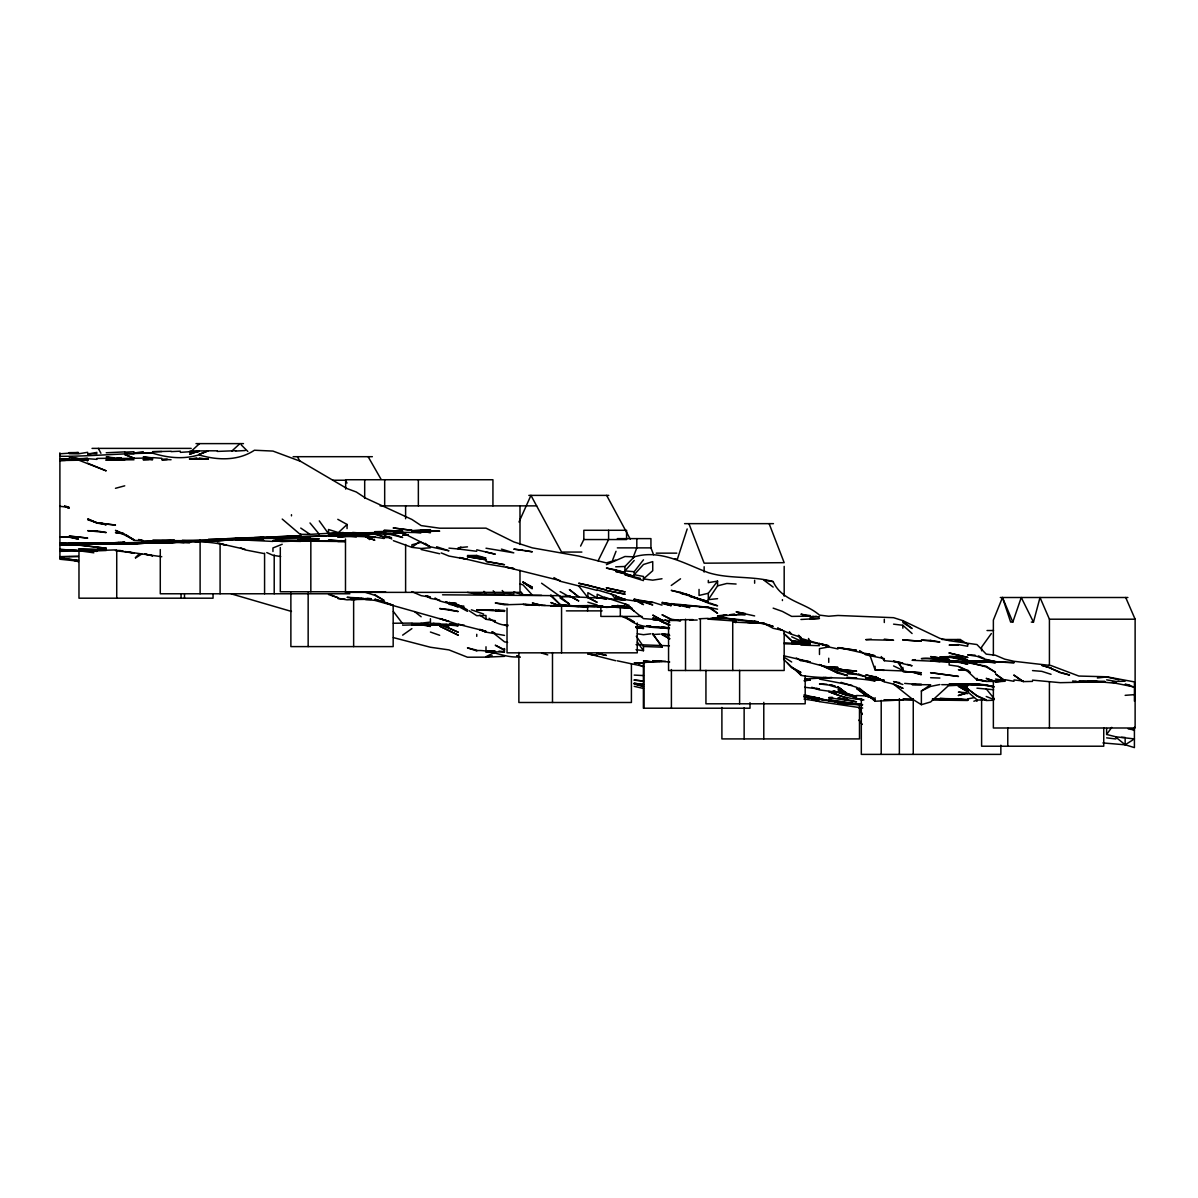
<?xml version="1.0" encoding="UTF-8"?>
<svg xmlns="http://www.w3.org/2000/svg" width="1198" height="1198" viewBox="0 0 1198 1198"><rect width="100%" height="100%" fill="white"/><g stroke="black" fill="none" stroke-linecap="round" stroke-linejoin="round"><path stroke-width="1.5" d="M1031.298 622.091L1033.47 622.091L1040.014 597.503L1049.418 619.201L1049.418 665.309M687.188 528.947L677.439 558.987L674.549 558.987M993.367 655.441L993.367 620.1L1002.471 597.503L1010.648 622.091L1012.819 622.091L1021.25 597.503L1033.47 622.091M612.717 559.81L616.027 551.29M632.858 558.103L636.812 547.875L636.812 538.621M518.989 522.014L530.954 495.388L561.562 552.068L581.869 552.068M580.596 546.093L583.83 539.549L583.83 530.28L626.569 530.28L626.569 539.549L583.83 539.549M598.101 560.844L608.599 539.549L608.599 530.28M717.572 598.671L708.317 599.644L717.572 585.852L717.572 581.135L708.317 582.647L708.317 580.416M991.36 633.532L981.611 647.085L981.611 650.814M1134.416 738.926L1115.892 736.8L1106.623 734.464L1111.774 727.351M708.317 599.644L708.317 593.28L717.572 581.135M662 578.754L652.73 580.161L643.476 578.934L643.476 576.463L634.206 574.696L634.206 571.716L643.476 559.81M634.206 571.716L624.952 570.892L634.206 560.469M634.206 574.696L643.476 564.483L652.73 561.622L652.73 570.712L643.476 578.934M624.952 570.892L624.952 566.489L634.206 556.845C660.802 549.028 684.343 563.764 708.317 572.659C729.447 579.218 751.79 575.624 773.159 581.599C782.039 601.276 804.712 602.25 819.477 615.113L828.731 616.236L838.001 615.472L893.573 617.689L902.843 620.639L939.891 638.369L949.145 640.675L976.939 644.539L986.209 654.123L995.463 655.261L1004.733 659.17L1013.987 661.296L1051.05 665.549L1078.829 676.046L1106.623 676.78L1134.416 681.902L1134.416 701.159M952.859 684.597L949.145 685.046L930.621 701.968L921.367 704.694L912.097 698.913L893.573 684.133L884.304 681.842L875.049 676.526L884.304 681.542L875.049 677.08L865.78 674.923L875.049 676.885M135.329 557.699L139.297 553.82M190.063 452.305L199.542 443.619M231.828 451.062L239.959 443.619M337.791 533.155L347.061 524.469L337.791 519.318M418.506 542.439L411.902 547.366L393.363 540.672M460.856 547.037L458.205 548.984L448.951 548.13M671.254 585.463L680.524 578.799M402.633 635.15L411.902 628.606M921.367 704.694L921.367 690.991L930.621 684.747L912.097 684.627M135.554 557.998L141.723 554.03M1102.924 742.925L1125.147 744.812L1132.874 739.9M954.821 641.349L957.951 639.507L962.638 642.263M957.037 641.259L960.227 639.507L967.864 644.359M485.999 656.714L495.268 652.056M606.413 564.692L624.952 556.501L634.206 556.845M921.367 690.991L930.621 686.394L939.891 684.537M282.219 544.266L272.949 547.935L272.949 551.499M118.572 542.305L106.218 543.637L59.9 543.083L78.424 543.997L59.9 544.251L122.885 543.278M973.854 701.219L976.939 700.246M174.144 541.047L171.059 542.005L189.583 542.919M615.682 560.065L606.413 562.925L578.634 556.067L532.316 547.86L513.792 541.915L485.999 528.153L439.681 528.198L421.157 525.593L411.902 519.453L365.585 498.113L356.315 492.004L347.061 488.574L300.743 461.41L272.949 451.077L254.425 450.238C237.938 461.17 217.078 460.346 198.853 454.866C183.189 459.643 167.735 457.831 152.535 453.144C121.627 453.278 90.853 456.423 59.9 456.303M813.292 616.341L810.207 617.255L816.377 616.341M115.472 488.305L124.742 485.819M120.114 542.17L115.472 543.353L124.742 542.02L115.472 543.278C152.565 545.389 190.242 536.809 226.632 545.27L218.92 543.428M717.572 585.852L726.842 583.471L736.096 584.025M708.317 593.28L699.048 595.436L699.048 589.416M804.038 680.749L810.207 679.865L804.652 680.359M393.363 637.606L430.426 647.249L448.951 649.9L467.475 657.223L485.999 657.148L492.168 655.755M915.182 659.634L912.097 660.293L958.415 662.299L967.685 664.201L959.957 662.045M175.687 541.047L171.059 542.005L189.583 541.796M87.694 454.237L96.948 452.365M967.685 698.928L973.854 697.7M725.299 615.128L717.572 616.641L726.842 615.158L717.572 615.787L745.366 614.619L737.953 613.96M680.524 619.755L692.878 619.606M831.816 677.499L810.207 678.667M87.694 452.305L78.424 453.817L69.17 453.698M134.011 453.069L143.266 451.646M245.156 537.827L291.473 536.464L237.743 539.265L245.156 538.651M245.156 538.95L248.256 538.546M729.926 614.709L734.554 614.02M174.758 540.897L171.059 541.421L217.377 540.013L182.171 540.403M777.787 627.977L782.414 630.328L773.159 628.291L763.89 623.379L773.159 626.389C752.254 620.324 729.911 617.329 708.317 618.902C723.951 614.679 738.866 622.361 754.635 620.983M263.68 537.228L254.425 538.531L309.997 538.082L305.37 537.408M708.317 619.276L717.572 618.003L708.317 619.156L736.096 621.088L729.926 619.89M343.347 532.526L309.997 534.353L300.743 528.063M180.314 452.365L198.853 451.152L189.583 454.237L198.853 450.927L208.108 450.897L198.853 454.551L208.108 450.792L217.377 450.822M158.091 541.99L134.011 544.206L87.694 544.072L137.71 543.293L59.9 544.416L87.694 543.503L69.17 542.859L78.424 543.742L106.218 543.173L89.536 543.278M859.176 688.011L875.049 701.234L902.843 699.902L888.018 699.917M67.313 550.436L59.9 551.335L85.837 550.99M650.888 633.817L643.476 634.715L637.291 633.772M182.171 540.597L208.108 541.556L232.187 539.639L208.108 540.583L245.156 539.504L237.743 539.399M208.108 541.526L226.632 540.193M421.157 623.17L430.426 622.076L430.426 618.707M363.728 598.326L356.315 599.165L371.14 599.27L350.759 599.434L371.14 599.24M1097.368 678.008L1106.623 676.96L1118.977 679.805M643.476 662.659L649.031 662.045M59.9 453.802L78.424 452.559L69.17 452.649M560.11 591.602L569.364 596.814L560.11 596.694L567.508 595.975M87.694 544.296L171.059 542.589L196.996 540.912L171.059 542.889L98.805 543.188M467.475 546.857L458.205 547.756L458.205 548.984L476.744 551.29M491.554 651.143L485.999 651.667L504.523 652.026M389.664 536.479L384.109 537.004L374.839 534.278L300.743 536.689L326.68 536.09M428.57 624.457L402.633 625.191M171.059 451.257L152.535 451.691L161.79 451.541M354.458 534.892L337.791 535.716L347.061 534.877L365.585 535.97L369.553 539.564M804.652 680.629L810.207 680.105M949.145 685.72L967.685 684.762L941.748 684.672M337.791 535.716L347.061 534.877M871.335 639.163L865.78 639.657L893.573 640.271L884.304 639.118M217.377 451.421L235.901 450.688M189.583 541.616L198.853 540.942L182.171 542.035L198.853 540.747L152.535 540.568L174.758 540.687M365.585 534.023L356.315 534.802L374.839 537.363L367.127 536.045M649.031 661.94L643.476 662.389L652.73 661.805L643.476 660.877L652.73 662L660.143 661.536M1088.098 681.213L1104.766 682.006L1078.829 681.228L1104.766 681.722L1060.305 682.68L1032.526 680.135M106.218 452.769L124.742 451.886M430.426 547.771L421.157 548.474L411.902 547.366L411.902 544.791L421.157 542.305L430.426 547.112L425.125 543.323M832.445 697.401L828.731 697.67L856.525 701.848L847.256 699.557M121.043 458.145L96.948 458.43M810.207 616.116L791.683 616.401L782.414 611.429L773.159 608.135M1125.147 695.334L1134.416 694.645M328.522 536.015L347.061 535.326L337.791 535.641L374.839 537.108L384.109 538.501L384.109 537.004L374.839 533.679L356.315 534.368L374.839 534.009M485.999 657.148L504.523 656.354M954.716 684.642L949.145 685.181L954.716 684.672M476.744 593.594L485.999 594.253L483.947 591.333L485.999 594.088L504.523 593.953M519.348 656.833C504.867 658.286 490.91 649.496 476.744 650.589M810.207 619.037L819.477 618.423L800.938 619.486M159.948 542.08L152.535 542.574L180.314 542.23L152.535 542.694L171.059 542.394L165.504 542.14M508.237 604.406L495.268 602.998L504.523 604.795L523.047 604.241M660.143 661.401L652.73 661.371L665.699 661.356M949.145 685.181L958.415 684.597L967.685 686.05L949.145 684.732L967.685 684.852L949.145 684.732M106.218 550.526L96.948 550.556L115.472 549.897M595.301 605.589L578.634 605.709L595.301 606.517M485.999 651.772L495.268 651.203L485.999 651.218L493.411 651.652M619.381 605.754L611.983 606.023M235.901 451.047L245.156 450.538M365.585 535.776L356.315 534.862L365.585 534.233L337.791 535.641L356.315 536.989M341.49 540.657L337.791 540.867L345.204 541.271L328.522 540.058L345.204 541.211M460.062 606.218L463.776 606.023M411.902 625.251L421.157 624.757L430.426 626.479L424.242 624.667M158.091 542.08L152.535 542.365L161.79 542.125M347.061 533.649L384.109 532.361L328.522 533.724L319.267 520.875M59.9 459.373L87.694 458.834M328.522 534.847L356.315 533.769L393.363 534.293L388.736 533.619M171.059 451.631L180.314 451.182M171.059 540.597L143.266 541.376L174.758 540.508L152.535 540.568L174.758 540.583L161.79 540.642M106.218 460.212L124.742 459.957L106.218 460.092M437.839 623.918L430.426 624.278L439.681 625.057L433.511 623.364M447.094 624.053L439.681 624.398L458.205 625.79L453.578 624.877M124.742 452.155L134.011 451.736M91.392 543.248L69.17 543.802L87.694 543.667M152.535 542.859L143.266 542.709L161.79 542.499L124.742 542.829L180.314 542.2M356.315 599.419L347.061 599.839L337.791 598.386L345.204 599.24M428.57 624.368L421.157 624.682L437.839 624.083L430.426 624.697L448.951 624.997L443.395 624.757M699.048 618.767L708.317 618.363M152.535 457.965L115.472 458.594L106.218 456.947L113.63 457.741M1004.733 681.288L995.463 681.677L986.209 678.382L995.463 681.407L1004.733 681.138M134.011 459.777L106.218 459.882M599.015 605.694L602.714 606.113L587.889 606.008L602.714 606.443M993.621 700.246L986.209 700.531L976.939 695.933L967.685 688.865L958.415 684.402L967.685 689.254L959.957 684.807M976.939 700.096L986.209 699.767L976.939 695.739L967.685 688.865L958.415 684.582L967.685 688.491L958.415 684.582M586.047 606.787L550.84 605.649L602.714 606.113M59.9 460.601L65.456 460.421M235.901 538.411L245.156 538.381L208.108 539.519L254.425 537.932L226.632 538.696L245.156 538.142M615.682 566.804L624.952 566.489M1002.876 681.288L986.209 681.452L976.939 679.446L984.666 680.838M87.694 460.167L78.424 459.178L87.694 458.385L78.424 458.699L69.17 457.172L87.694 460.077L59.9 460.511M272.949 540.852L345.204 541.511L337.791 541.511M347.061 536.195L337.791 537.168L352.616 536.12M272.949 540.597L298.886 540.882L282.219 541.601L272.949 540.597L309.997 541.122M902.843 670.94L875.049 669.862L869.493 653.988M1001.019 681.333L995.463 681.497L999.177 681.392M143.266 459.568L148.822 459.403M300.743 535.82L291.473 536.09L300.743 535.955M619.381 605.874L611.983 606.652L630.507 606.952L624.952 606.922M730.54 615.053L736.096 614.888L730.54 614.844M402.633 532.316L421.157 532.646L411.902 532.062M337.791 534.248L347.061 534.203L328.522 534.443L356.315 533.514L328.522 533.949L374.839 533.919M254.425 537.767L263.68 537.632L235.901 538.142L272.949 537.303M96.948 549.837L106.218 549.612L78.424 549.148L106.218 549.867M806.509 615.577L810.207 615.472M143.266 459.822L152.535 459.598M245.156 539.504L235.901 539.744L263.68 540.238L256.282 539.729M1125.147 681.228L1115.892 681.437L1106.623 679.85M143.266 453.233L152.535 453.039M300.743 534.353L309.997 534.353M958.415 644.928L949.145 645.108L958.415 644.614L967.685 646.246L967.685 644.539M1023.257 681.602L1013.987 675.163L1023.257 681.602L1032.526 681.407M895.43 699.902L902.843 699.752M297.029 540.987L282.219 541.032L300.743 541.406M309.997 536.869L291.473 537.138M847.256 698.524L828.731 691.575C839.813 696.472 850.76 698.943 862.695 699.572M69.17 452.814L78.424 452.694M254.425 537.588L263.68 537.453M124.742 543.592L115.472 543.727L134.011 543.398L130.297 543.278M689.793 620.145L697.191 620.04M652.73 634.521L660.143 634.131M921.367 684.253L912.097 684.387L921.367 684.687M504.523 610.501L495.268 610.606L504.523 611.384L498.353 610.336M804.038 696.697L838.001 702.477L856.525 704.184L838.001 703.481L862.081 705.068M365.585 536.794L374.839 540.178L365.585 536.914L374.839 536.824M143.266 542.499L87.694 543.248M69.17 544.431L78.424 544.341M78.424 544.925L59.9 544.805L78.424 544.925L106.218 548.22L72.868 544.491M806.509 642.547L791.683 640.915L783.747 633.353M117.329 457.936L121.043 457.906M365.585 599.479L371.14 599.359M608.27 606.787L632.349 608.449C608.389 605.245 583.965 608.554 560.11 604.556L550.84 594.942M660.143 619.89L643.476 618.602L624.952 603.702L634.206 611.22M912.097 699.258L902.843 699.228L912.097 699.512M245.156 539.609L254.425 540.118L235.901 539.639L272.949 541.421M912.097 699.976L884.304 699.737M967.685 700.471L932.478 700.051M365.585 532.96L374.839 532.84M384.109 537.588L391.521 537.558M504.523 611.025L476.744 609.707M196.008 443.619L243.479 443.619M92.036 448.381L191.201 448.381M293.136 456.693L372.368 456.693M332.67 480.233L345.413 480.233L347.016 483.034M528.827 495.388L608.764 495.388M380.095 505.87L536.674 505.87M684.582 523.646L773.459 523.646M617.344 538.621L650.933 538.621L650.933 547.875L653.569 554.704M69.17 544.701L59.9 544.716L78.424 545.15M617.344 547.875L650.933 547.875M656.205 553.147L676.795 553.147M385.591 591.767L280.302 591.767L280.302 547.531M349.861 593.774L160.277 593.774L160.277 549.568M1000.3 597.503L1127.887 597.503M566.384 610.875L602.145 610.875M642.068 616.431L600.857 616.431L600.857 607.161M1049.418 619.201L1135.12 619.201L1135.12 727.995L993.367 727.995L993.367 681.497M987.032 630.522L993.516 630.522M941.957 639.507L960.227 639.507M784.271 643.79L810.207 644.359L784.271 642.802M634.206 675.088L643.476 675.567M578.634 606.398L541.586 605.484L532.316 603.058L541.586 605.245L523.047 604.391L545.285 605.364M606.413 606.832L597.158 606.802L606.413 606.847L600.857 606.772M932.478 699.018L967.685 699.917L939.891 698.464L958.415 698.958M442.541 594.807L559.885 595.691M476.744 610.201L493.411 610.351M96.948 543.548L106.218 543.637M628.651 606.682L611.983 606.233L624.952 606.443M1104.766 681.318L1082.543 681.632M189.583 459.193L208.108 458.999L198.853 458.34L208.108 459.104M810.207 643.116L791.683 642.697L810.207 642.997L791.683 640.795L785.064 634.581M949.145 698.943L967.685 699.617L939.891 699.452M87.694 453.593L96.948 453.713M550.84 605.993L569.364 606.248M939.891 661.67L930.621 660.937L949.145 661.805M456.363 603.597L448.951 603.478L439.681 600.977L435.054 597.982M476.744 610.022L504.523 610.621M976.939 684.492L967.685 684.313L976.939 683.938L993.921 686.933L986.209 685.136L958.415 683.968L976.939 683.938L986.209 684.927L949.145 683.968L986.209 684.882L993.921 686.828M958.415 699.692L949.145 699.542L967.685 700.066M268.322 537.288L282.219 539.864L328.522 541.197L297.658 539.714M819.477 616.73L810.207 616.566L800.938 614.185L810.207 615.907M1013.987 662.599L976.939 660.787L1004.733 662.09M967.685 699.737L949.145 699.872L967.685 699.946L958.415 699.243M411.902 623.08L393.363 623.245M452.649 624.682L448.951 624.592L458.205 624.967L448.951 624.128L458.205 625.266M636.273 636.228L643.476 646.486L662 647.175M986.209 661.596L995.463 661.79L986.209 659.394M59.9 460.077L65.456 460.212M569.364 596.604L606.413 598.446L597.158 597.997L587.889 592.666L587.889 597.592L578.634 585.897L560.11 581.24L553.925 577.601M493.411 652.071L485.999 651.892L493.411 652.161M763.89 623.469L733.011 622.091M800.938 645.123L819.477 645.692M636.063 644.599L669.412 645.827M597.158 597.997L597.158 594.223L606.413 598.551L624.952 600.228L615.682 598.686L624.952 598.865M587.889 606.577L569.364 606.143L578.634 606.323L560.11 604.556L550.84 595.915M1121.448 737.339L1125.147 737.444M365.585 535.97L347.061 535.132M865.78 678.652L880.605 679.745M815.763 698.479L810.207 697.925L841.7 702.223M184.028 542.634L172.916 542.035M87.694 551.005L80.281 550.466L96.948 551.335L59.9 549.732L76.567 550.256M495.268 610.441L504.523 610.77M975.082 655.156L967.685 654.887L976.939 656.309L986.209 659.873L995.463 661.625M161.79 459.373L171.059 459.733M660.143 619.8L652.73 619.516L662 620.16L652.73 615.113L662 620.384L680.524 620.564L671.254 619.231L662 614.754L671.254 619.636L680.524 620.699M938.034 658.705L921.367 658.63C934.021 656.699 945.851 663.258 958.415 662.18L954.716 661.835L976.939 662.659L949.145 660.577L967.685 662.06M965.828 670.011L958.415 669.727L967.685 670.086L970.32 672.422M930.621 677.709L939.891 678.053M662 627.198L669.412 627.992L652.73 626.794L669.412 628.201M1004.733 662.344L1013.987 662.749M856.525 695.499L865.78 695.903L871.964 697.565M78.424 550.571L82.138 550.766M122.885 533.02L115.472 532.631L124.742 534.098L115.472 530.385L134.011 539.774L126.284 535.042M826.875 684.298L819.477 683.923L828.731 685.046L838.001 687.862L847.256 694.106L838.001 686.963L847.256 693.567L838.001 692.144L847.256 695.214M124.742 453.323L134.011 453.817M989.907 681.078L995.463 681.377M211.821 540.118L217.377 540.433M823.176 677.484L828.731 677.798L825.033 677.529M884.304 670.401L875.049 669.862L875.049 666.253M875.049 679.521L884.304 680.719L865.78 678.068L884.304 680.135M862.081 704.828L847.256 703.361M988.05 681.003L993.621 681.377M915.811 684.313L904.685 683.399M556.396 605.559L560.11 605.814M976.939 661.386L967.685 660.757L995.463 662.734L989.907 661.985M680.524 604.72L689.793 607.581L671.254 603.642L708.317 607.281L717.572 609.183M965.828 692.654L958.415 692.144L967.685 693.642M352.616 532.451L356.315 532.721L328.522 533.709L328.522 529.486L337.791 532.391M902.843 671.344L921.367 672.767L902.843 671.434L912.097 672.153L921.367 674.669L912.097 671.659M339.648 540.912L345.204 541.316M152.535 457.606L161.79 458.295M502.217 590.509L504.523 593.414L513.792 594.118L513.792 592.007L523.047 594.867L532.316 595.047L523.047 584.924L519.962 583.845M489.084 618.288C494.834 622.556 501.588 625.641 508.237 625.206M943.59 659.918L939.891 659.634L942.976 660.188M847.256 673.8L856.525 674.504L865.78 676.75L858.067 673.86M87.694 458.684L96.948 459.388M717.572 617.584L726.842 618.288M61.757 544.446L69.17 545.045M1032.526 670.595L1041.781 671.344L1051.05 674.309M880.605 679.401L865.78 677.709L880.605 679.281M804.652 678.547L810.207 678.996M843.557 702.657L862.695 704.724M669.412 628.636C654.677 627.003 637.426 628.77 626.269 617.09M881.219 656.549L884.304 660.727L893.573 661.521L912.097 665.789L907.47 664.396M830.274 666.792L838.001 669.218L856.525 671.179L838.001 669.218L828.731 666.986L838.001 667.406L828.731 667.076L819.477 665.13L800.938 660.263L810.207 661.88L783.956 655.845M532.316 604.78L539.729 605.424L532.316 604.646L535.401 605.155M615.682 598.596L624.952 599.434L615.682 596.11L615.682 599.015L611.055 593.639M1097.368 681.617L1088.098 680.778L1115.892 683.279L1134.416 687.008M838.001 692.144L845.414 692.818M843.557 702.507L862.081 704.439M152.535 457.816L143.266 456.962L152.535 458.25M106.218 548.385L96.948 547.546L106.218 549.193M634.206 680.194L643.476 681.048L634.206 679.94M852.811 703.555L828.731 699.872L856.525 703.99M597.158 597.907L606.413 598.79L597.158 597.652M838.001 647.998L856.525 650.274L838.001 647.609M1112.178 682.291L1115.892 682.635M662 661.596L652.73 660.712L669.712 662M689.793 605.993L708.317 607.281L717.572 613.301L710.953 608.165M498.967 651.143L504.523 651.682M161.79 556.726L124.742 551.514M78.424 550.676L93.863 552.802M826.875 700.111L810.207 697.805M976.939 688.161L993.621 689.734M365.585 598.491L371.14 599.06M669.412 634.506L662 633.727L669.712 635.599M617.539 605.484L624.952 606.293L606.413 607.416L597.158 606.038L597.158 604.945L587.889 602.25M78.424 560.469L59.9 558.013L78.424 560.604M367.427 598.311L371.14 598.715M485.999 548.22L513.792 552.862L501.438 549.118M662 627.048L669.412 627.872M1013.987 679.955L1023.257 680.988M804.652 696.592L819.477 698.943L804.652 696.847M189.583 541.152L198.853 542.185M361.871 598.072L347.061 597.338L374.839 600.393L448.951 621.343L441.223 618.992M59.9 506.29L69.17 507.398L66.07 506.29M523.047 550.211L513.792 549.133L532.316 551.799L524.589 550.481M965.828 660.053L949.145 656.654L939.891 656.804C955.57 656.055 970.215 664.171 986.209 662.18L971.383 660.787M804.652 697.146L808.351 697.58L804.652 697.191M98.805 522.942L115.472 525.053L96.948 523.182L87.694 518.884L96.948 522.717L87.694 519.767M1106.623 737.863L1115.892 738.971M893.573 624.158L902.843 625.281L912.097 633.517M1075.13 681.437L1078.829 681.887L1072.659 680.958M958.415 666.567L967.685 671.374L976.939 679.985L986.209 681.108M699.048 606.637L708.317 607.775M804.652 687.263L819.477 689L816.377 688.251M852.811 696.143L847.256 695.439L833.359 690.917M832.445 701.04L828.731 700.575L838.001 701.908L828.731 700.306L831.816 700.86M524.904 604.481L528.618 604.975M647.175 625.955L650.888 626.449M963.971 661.985L986.209 666.238L995.463 672.273L986.209 666.927L967.685 661.985M995.463 679.071L1004.733 680.359L995.463 673.935L1004.733 680.973L1004.733 679.655L1013.987 681.303M863.938 699.946L856.525 698.898L848.798 694.466M958.415 666.343L949.145 665.01L949.145 662.838M636.063 649.66L643.476 650.709L643.476 646.486M441.223 624.817L448.951 625.955L444.323 624.922M804.038 699.078L819.477 701.384L811.75 699.213M821.019 699.093L824.104 699.557M848.798 695.439L853.44 696.143M773.159 581.599L763.89 580.176L773.159 587.08M680.524 604.646L689.793 606.068M798.422 635.269L800.938 640.106L828.731 645.767L821.019 643.865M479.829 615.143L485.999 619.306L495.268 620.714L495.268 622.331M464.39 625.251L458.205 624.308L485.999 631.271L479.829 629.519L485.999 632.125L504.523 635.404M587.889 654.003L597.158 655.426L587.889 653.719L615.682 660.727M115.472 550.631L134.011 553.027L126.284 551.769M263.68 553.491L245.156 549.897L240.528 547.771M851.898 685.316L819.477 679.086M646.561 625.97L651.188 626.719M280.676 556.546L272.949 555.288L266.78 552.577M839.543 647.609L875.049 655.785L865.78 653.449M1128.231 728.923L1134.416 729.956M390.278 533.589L393.363 534.113M671.254 604.002L662 602.444L680.524 605.874L672.812 604.316M804.038 696.907L808.665 697.685M1129.789 685.031L1125.147 684.253L1134.416 687.278M648.103 625.895L651.188 626.419M245.156 549.343L217.377 543.053M367.127 536.24L374.839 537.558M745.366 613.511L736.096 611.893L754.635 615.922M848.798 702.657L851.898 703.196M144.808 458.145L150.993 459.223M405.718 533.365L393.363 533.035L402.633 532.9L430.426 546.797L448.951 550.81L436.596 546.737M899.743 682.68L893.573 681.587L902.843 684.477M507.608 642.398L504.523 641.858L495.268 634.536M862.695 708.048L819.477 701.654L811.75 699.258M946.061 660.742L949.145 661.311M617.225 605.529L620.309 606.098M841.086 670.266L844.171 670.835M467.475 592.381L476.744 594.088M838.001 669.218L847.256 670.94L831.816 666.837M893.573 661.386L902.843 663.123L893.573 661.026M118.572 550.376L123.199 551.23L120.114 550.526M507.608 567.373L513.792 568.541L485.999 563.809L459.747 557.594M439.681 600.108L430.426 598.371L425.784 595.661M144.808 458.175L152.535 459.658M282.219 539.924L269.864 537.408M192.668 540.987L197.296 541.885M733.011 621.927L736.096 622.541L733.011 621.582M834.901 701.489L838.001 702.103M643.476 666.343L617.225 660.802M277.577 537.363L282.219 538.351L279.119 537.483M506.065 567.133L560.11 580.596M439.681 553.746L421.157 549.508M597.158 590.464L578.634 585.552M476.744 650.17L467.475 647.863L476.744 650.918M615.682 595.421L597.158 589.91M838.001 648.957L828.731 646.95L819.477 648.642L819.477 654.497M597.158 653.389L606.413 655.411L597.158 653.374M632.664 576.493L624.952 574.8L643.476 580.626M848.798 694.286L856.525 698.329L862.695 699.692M485.999 552.068L495.268 554.15L476.744 549.807M448.951 604.226L458.205 606.323L458.205 607.251L445.866 601.71L448.951 603.343L456.363 603.507L448.951 602.504L458.205 604.75L467.475 609.827M634.206 686.349L643.476 688.461M384.109 532.945L402.633 537.468L394.921 534.667M73.797 560.08L78.424 561.158L59.9 559.241L59.9 452.859M615.682 596.11L624.952 599.569L643.476 602.145L634.206 599.779L643.476 604.616L634.206 599.165L652.73 602.564M799.096 635.464L800.938 638.399L828.731 646.441L821.019 643.79M98.491 523.077L106.218 524.859L101.59 522.957M847.256 694.286L838.001 686.963L847.256 694.286L856.525 696.472L848.798 694.061M459.747 557.534L467.475 559.376L448.951 556.052L441.223 552.922M662 603.463L671.254 605.694L663.542 603.328M828.731 691.486L836.459 693.357M634.206 599.24L652.73 604.945L643.476 601.096L634.206 600.378L652.73 602.22L662 605.14M634.206 576.837L640.391 578.379M138.639 539.504L143.266 540.672L134.011 540.403L126.284 535.147M838.001 672.183L819.477 664.561L838.001 673.216L847.256 675.597L839.543 672.752M458.205 624.443L439.681 618.527M634.206 683.938L643.476 686.364L634.206 683.848M291.473 611.444L231.259 593.879M138.639 539.624L143.266 540.897M830.274 684.822L834.901 686.11L830.274 684.822M72.254 559.915L78.424 561.742M865.78 695.993L873.507 698.299M1061.847 672.692L1069.574 675.013L1060.305 672.767L1051.05 668.454L1060.305 672.228M821.019 644.105L828.731 646.411M541.586 653.045L547.756 654.902M516.877 656.01L519.962 656.938M1115.892 737.189L1125.147 744.752L1134.416 747.612L1134.416 727.246M847.256 671.389L856.525 674.219L838.001 670.536L830.274 666.642L838.001 669.682M365.585 592.381L374.839 595.316L384.109 600.468L374.839 594.657M845.713 692.249L838.001 689.763L847.256 693.567M789.362 631.616L791.683 634.311L800.938 637.306L800.938 638.399M604.406 597.158L629.22 605.334M328.522 594.522L337.791 597.637L331.621 595.211M811.75 687.278L819.477 689.913L838.001 692.384L833.359 690.752M452.14 603.163L464.39 607.386M471.383 609.812L483.633 614.035M709.86 603.043L717.572 605.769C704.619 603.343 693.702 594.912 680.524 593.19L708.317 601.591L689.793 596.26L708.317 602.504M430.426 632.035L439.681 635.299M841.086 682.351L856.525 687.278L869.748 696.038M873.507 698.434L865.78 695.634L856.525 688.386L865.78 695.035M479.829 629.759L485.999 632.005L479.829 629.474M134.011 458.1L124.742 454.551L134.011 458.205M986.209 696.487L993.921 699.497M963.042 686.679L958.415 684.837L958.415 686.304L967.685 691.815L976.939 699.722L976.939 701.354M84.609 459.553L87.694 460.796L84.609 459.014M78.424 460.032L106.218 470.844L87.694 463.237M516.877 655.98L519.962 657.283M621.852 616.326L634.206 621.957L629.579 618.992M411.902 591.617L421.157 595.661L430.426 597.203L427.342 595.78M959.957 667.031L966.142 669.787M655.815 618.737L669.712 625.341L655.815 618.797M978.481 655.92L984.666 658.705M791.683 636.797L800.938 641.08L800.938 640.106M64.527 506.185L69.17 508.326L64.527 506.035M893.573 665.938L902.843 670.371L902.843 667.361M504.523 624.922L507.608 626.419M504.523 649.75L495.268 645.213L504.523 650.364L504.523 648.567M638.834 664.561L643.476 666.837M587.889 597.697L597.158 602.309L587.889 597.338M871.964 697.416L865.78 694.286L875.049 700.171M523.047 582.468L532.316 587.2L523.047 582.183L532.316 588.727L523.047 581.824M871.964 679.491L875.049 681.093C850.67 676.256 825.437 679.521 800.938 675.387L796.97 671.194M384.109 535.012L391.821 539.055M828.731 668.304L838.001 673.216M665.085 619.875L669.712 622.331M662 634.685L669.712 638.834M958.415 686.304L967.685 691.351M459.747 607.161L467.475 611.354M787.715 663.183L791.683 667.136L800.938 672.497L791.683 667.69L783.582 659.125M777.787 628.366L791.683 634.311M662 634.116L669.712 638.729M850.34 694.6L856.525 698.329M796.311 657.987L800.938 660.847M783.956 657.178L791.683 662M541.586 583.216L560.11 596.409M902.843 622.556L912.097 628.531L902.843 621.223M560.11 598.042L569.364 604.017L569.364 605.245M469.017 610.666L476.744 615.697L485.999 615.458L485.999 619.306M859.61 650.604L865.78 654.812L884.304 658.615L884.304 660.727M1131.766 728.713L1134.416 730.675M560.11 596.769L569.364 604.017M414.538 611.579L421.157 616.775M791.683 667.136L800.938 674.654M282.219 519.063L300.743 534.862L300.743 534.098M241.277 444.937L247.851 451.466M402.633 623.679L393.363 611.474M309.997 522.957L319.267 534.218M986.209 688.865L994.31 698.868M858.831 720.103L862.305 724.401M520.741 591.662L523.047 594.537M652.73 634.236L662 646.066M493.202 590.794L495.268 593.459M637.291 642.053L643.476 650.709M652.73 633.592L662 647.339M897.691 661.865L902.843 669.592L898.2 661.865M368.13 456.693L381.009 479.185M297.374 456.693L300.069 461.395M606.637 495.388L630.253 539.115M98.311 448.381L100.932 453.263M808.515 638.459L810.207 641.694M859.37 708.093L862.216 714.412M859.37 707.943L862.216 714.322M1125.701 597.503L1135.12 619.201M1002.471 597.503L1012.819 622.091M769.131 523.646L784.181 562.671L704.139 563.18L688.91 523.646M1125.147 739.271L1125.147 744.752M1106.623 728.474L1106.623 734.464M1103.747 727.695L1103.747 746.219L981.611 746.219L981.611 699.452M1049.418 681.902L1049.418 727.995M1007.773 727.695L1007.773 746.219M1000.854 745.201L1000.854 754.381L861.317 754.381L861.317 698.569M976.939 678.263L976.939 679.985M913.25 698.644L913.25 754.381M902.843 625.281L902.843 628.201M899.369 698.644L899.369 754.381M884.304 619.261L884.304 622.511M881.204 700.426L881.204 754.381M875.049 697.67L875.049 701.234M859.49 706.041L859.49 738.911L721.9 738.911L721.9 707.464M828.731 658.211L828.731 662.374M819.477 643.266L819.477 644.344M805.191 675.807L805.191 703.795L705.936 703.795L705.936 670.326M784.181 566.384L784.181 596.125M784.181 631.451L784.181 670.491L668.559 670.491L668.559 620.669M782.414 599.629L782.414 600.557M763.785 702.387L763.785 738.911M754.635 580.326L754.635 583.231M750.008 702.687L750.008 708.213L643.386 708.213L643.386 662.165M744.138 707.868L744.138 738.911M739.615 670.326L739.615 703.795M732.727 619.216L732.727 670.491M704.139 566.744L704.139 572.09M700.381 619.216L700.381 670.491M685.526 619.216L685.526 670.491M671.404 669.547L671.404 708.213M643.97 662.18L643.97 708.213M637.261 622.99L637.261 652.835L507.024 652.835L507.024 608.18M631.406 663.677L631.406 702.492L518.869 702.492L518.869 652.416M620.324 607.161L620.324 616.431M587.619 605.484L587.619 610.875M561.562 606.188L561.562 652.835M552.488 652.581L552.488 702.492M541.586 595.331L532.316 595.256M519.992 505.87L519.992 544.506M519.992 570.278L519.992 592.366L345.488 592.366L345.488 538.995M492.932 505.87L492.932 479.739L345.653 479.739L345.653 489.069M485.999 646.77L485.999 649.9M476.744 634.296L476.744 636.378M418.357 479.739L418.357 505.87M405.613 505.87L405.613 518.749M405.613 544.506L405.613 592.366M393.169 605.574L393.169 646.606L290.874 646.606L290.874 592.92M384.678 479.739L384.678 505.87M364.686 479.739L364.686 498.398M353.635 598.236L353.635 646.606M347.061 524.469L347.061 528.632M310.836 541.571L310.836 591.767M308.156 592.92L308.156 646.606M291.473 514.706L291.473 515.859M274.207 555.048L274.207 593.774M264.578 553.206L264.578 593.774M220.088 543.413L220.088 593.774M213.049 594.478L213.049 598.191L78.978 598.191L78.978 551.559M200.111 539.999L200.111 593.774M184.492 594.478L184.492 598.191M181.063 594.463L181.063 598.191M116.73 549.687L116.73 598.191M966.142 693.238L958.415 695.499L966.142 693.238M268.322 537.348L263.68 538.321L268.322 537.333M196.996 458.31L189.583 458.999L196.996 458.31M337.791 535.266L328.522 535.955L337.791 535.341M408.189 534.697L402.633 535.117L408.189 534.712M167.346 459.403L161.79 459.733L167.346 459.418M208.108 458.759L189.583 458.774L208.108 458.759M87.694 459.867L69.17 460.032L87.694 459.867M421.157 530.25L411.902 530.714L430.426 530.04L421.157 530.25M393.363 531.508L374.839 531.702L393.363 531.508M430.426 529.696L421.157 530.115L430.426 529.711M291.473 536.225L272.949 536.884L291.473 536.225M893.573 699.797L884.304 700.096L902.843 699.902L884.304 700.051L893.573 699.797M430.426 531.103L411.902 531.642L439.681 531.178L430.426 531.103M235.901 539.355L217.377 539.624L235.901 539.355M282.219 536.824L272.949 537.078L282.219 536.854M69.17 556.546L59.9 556.711L78.424 556.426L69.17 556.546M402.633 531.058L384.109 530.4L402.633 531.058M476.744 555.453L467.475 555.572L485.999 558.088L476.744 555.453M800.938 643.386L791.683 643.506L810.207 643.281L800.938 643.386M282.219 537.722L272.949 537.827L282.219 537.797M763.89 623.095L747.223 622.346L763.89 623.185M69.17 458.894L59.9 458.939L69.17 459.059M421.157 623.484L411.902 623.514L421.157 623.559M69.17 536.854L59.9 536.869L69.17 537.213L78.424 539.1L69.17 536.854M309.997 538.561L300.743 538.531L319.267 538.89L309.997 538.561M198.853 451.511L189.583 451.466L198.853 451.511M643.476 662.988L634.206 662.898L643.476 663.078M439.681 623.634L430.426 623.529L439.681 623.634M832.445 697.73L828.731 697.67L832.445 697.67M939.891 699.288L932.478 699.153L939.891 699.303M69.17 550.137L59.9 549.927L69.17 550.137M96.948 530.909L87.694 530.684L106.218 532.541L96.948 530.909M958.415 656.729L949.145 656.459L958.415 656.804L967.685 659.993L958.415 656.729M930.621 640.406L921.367 640.106L939.891 641.993L930.621 640.406M856.525 677.918L847.256 677.544L856.525 678.038M69.17 549.927L59.9 549.448L69.17 549.927M541.586 605.185L532.316 604.691L541.586 605.245M411.902 530.325L393.363 527.989L411.902 530.325M921.367 641.259L902.843 639.912L921.367 641.259M643.476 627.288L636.063 626.674L643.476 627.288M78.424 536.974L69.17 536.12L87.694 538.097L78.424 536.974M758.334 621.762L754.635 621.403L758.334 621.822M448.951 609.527L439.681 608.539L458.205 611.534L448.951 609.527M958.415 676.436L930.621 672.692L958.415 676.436M819.477 698.09L804.038 695.963L819.477 698.464L804.038 694.84L810.207 697.041L819.477 698.09M430.426 532.571L421.157 531.508L430.426 532.571M485.999 559.78L467.475 556.711L485.999 559.78M643.476 628.486L636.063 627.527L643.476 628.486M939.891 657.897L930.621 656.579L949.145 659.424L939.891 657.897M643.476 684.582L634.206 683.264L643.476 684.582M495.268 562.94L485.999 561.398L504.523 564.737L495.268 562.94M624.952 591.872L606.413 587.844L624.952 591.872M624.952 594.133L606.413 590.479L624.952 594.133M615.682 569.889L606.413 568.062L624.952 572.569L615.682 569.889M967.685 657.432L949.145 652.97L967.685 657.432M587.889 585.163L578.634 583.231L606.413 590.075L587.889 585.163M624.952 573.408L615.682 571.431L634.206 576.373L624.952 573.408M680.524 592.396L671.254 590.374L689.793 595.376L680.524 592.396M152.535 555.722L144.808 554.015L152.535 555.797M662 620.16L652.73 618.033L662 620.235M847.256 700.051L838.001 697.805L847.256 700.141M282.219 538.351L277.577 537.183L282.219 538.426M1051.05 668.125L1041.781 665.339L1051.05 668.125M384.109 602.025L374.839 599.21L393.363 605.349L384.109 602.025M458.205 632.215L441.223 624.727L458.205 632.215M560.11 606.038L550.84 602.549L560.11 606.068M458.205 635.165L439.681 626.15L458.205 635.165M669.712 624.877L662 621.717L669.712 624.862M902.843 688.281L893.573 684.208L902.843 688.281M578.634 600.857L569.364 595.87L578.634 600.857M495.268 633.592L492.168 631.81L495.268 633.592M967.685 691.081L958.415 684.867L967.685 691.081M578.634 596.829L569.364 589.581L578.634 596.769"/></g></svg>
